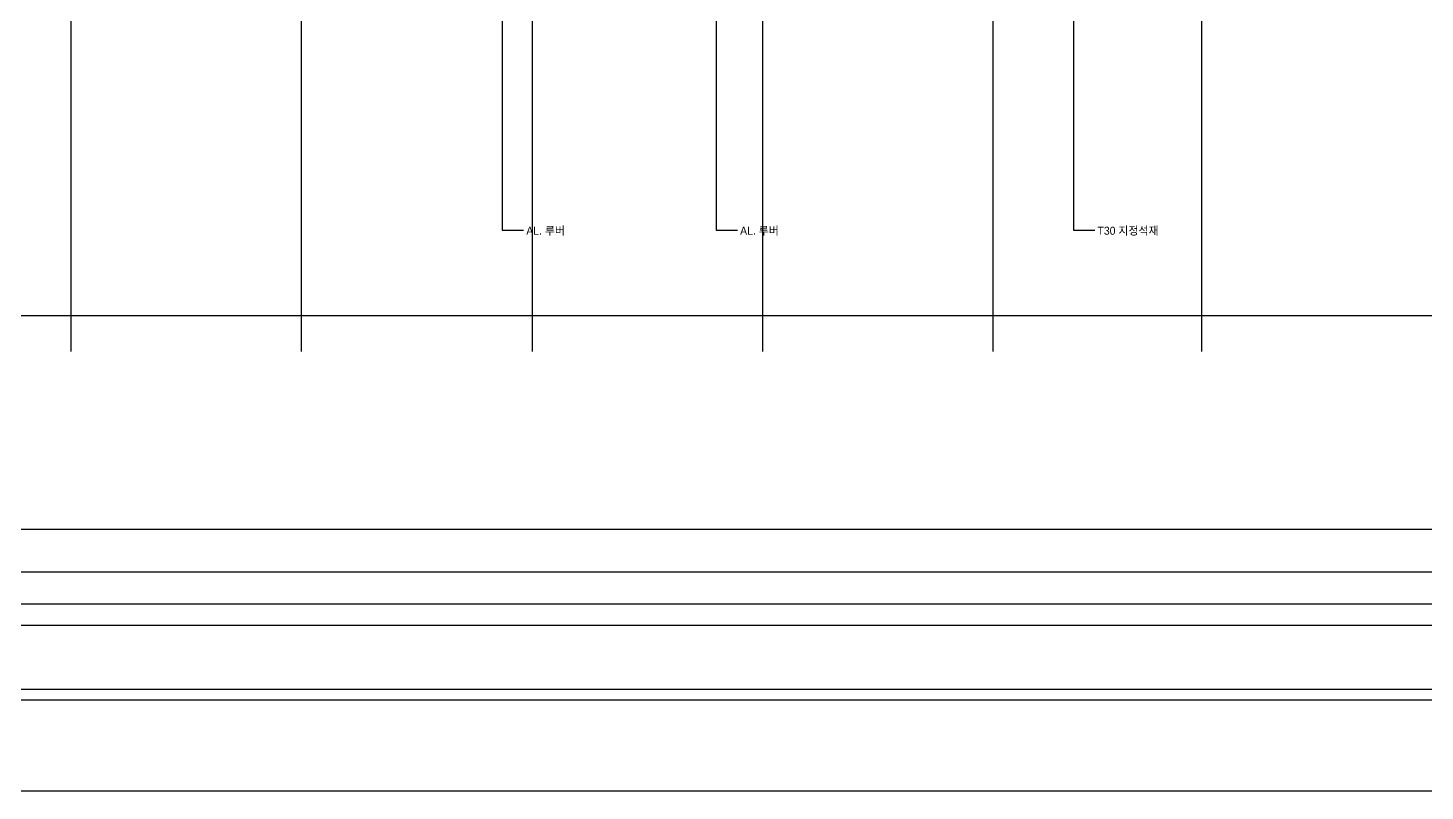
# Model space of a CAD drawing. Extents: x -430745 to 210250, y -41033 to 148500.
# Drawn here: x 68470 to 133952, y 0 to 35740 of the extents above; entities that cross this region are included whole.
import ezdxf

# ---------------------------------------------------------------- set-up
doc = ezdxf.new("R2010")
doc.units = 0
doc.header["$LTSCALE"] = 250
doc.header["$MEASUREMENT"] = 0
doc.layers.add('A-CEN', color=1, linetype='CONTINUOUS')
doc.layers.add('A-DIM', color=7, linetype='CONTINUOUS')
doc.layers.add('NOPLOT', color=193, linetype='CONTINUOUS', plot=False)
doc.layers.add('NOPLOT-TEXT', color=41, linetype='CONTINUOUS', plot=False)
doc.styles.add('Gtx', font='')
doc.styles.get('Gtx').set_extended_font_data('Dotum')

# ---------------------------------------------------------------- blocks, each defined once
blk = doc.blocks.new('A-CEN-NORTH1')
at = {"layer": 'A-CEN'}
for p, q in [((14536511.9, -289571.4), (14536511.9, -182238.1)), ((14547311.9, -289571.4), (14547311.9, -182238.1)), ((14558111.9, -182238.1), (14558111.9, -289571.4)), ((14568911.9, -182238.1), (14568911.9, -289571.4)), ((14579711.9, -182238.1), (14579711.9, -289571.4)), ((14589511.9, -289571.4), (14589511.9, -182238.1))]:
    blk.add_line(p, q, dxfattribs=at)

msp = doc.modelspace()

# ---------------------------------------------------------------- linework, layer by layer
at = {"layer": 'NOPLOT'}
for points in [[(0, 148500), (210250, 148500), (210250, 0), (0, 0)], [(206000, 4250), (7750, 4250), (7750, 144250), (206000, 144250)], [(8250, 143750), (182250, 143750), (182250, 4750), (8250, 4750)], [(11250, 140750), (179250, 140750), (179250, 7750), (11250, 7750)], [(12250, 139750), (178250, 139750), (178250, 8750), (12250, 8750)], [(13750, 138250), (176750, 138250), (176750, 10250), (13750, 10250)], [(15750, 136250), (174750, 136250), (174750, 12250), (15750, 12250)], [(25750, 126250), (164750, 126250), (164750, 22250), (25750, 22250)]]:
    msp.add_lwpolyline(points, close=True, dxfattribs=at)
at = {"layer": 'NOPLOT-TEXT', "linetype": 'Continuous', "elevation": 0}
for points in [[(90697.3, 45184.2), (90697.3, 26265.3), (91697.3, 26265.3)], [(100719.2, 43792.8), (100719.2, 26265.3), (101719.2, 26265.3)], [(117468.3, 37728.9), (117468.3, 26265.3), (118468.3, 26265.3)]]:
    msp.add_lwpolyline(points, dxfattribs=at)

# ---------------------------------------------------------------- block references
at = {"layer": 'A-DIM'}
msp.add_blockref('A-CEN-NORTH1', (-14466016.6, 310154.8), dxfattribs=at)

# ---------------------------------------------------------------- texts
at = {"layer": 'NOPLOT-TEXT', "linetype": 'Continuous', "style": 'Gtx'}
for s, p in [('AL. 루버', (91827.3, 26055.3)), ('AL. 루버', (101849.2, 26055.3)), ('T30 지정석재', (118598.3, 26055.3))]:
    msp.add_text(s, height=375, rotation=360, dxfattribs=at).set_placement(p)

doc.saveas('drawing.dxf')
